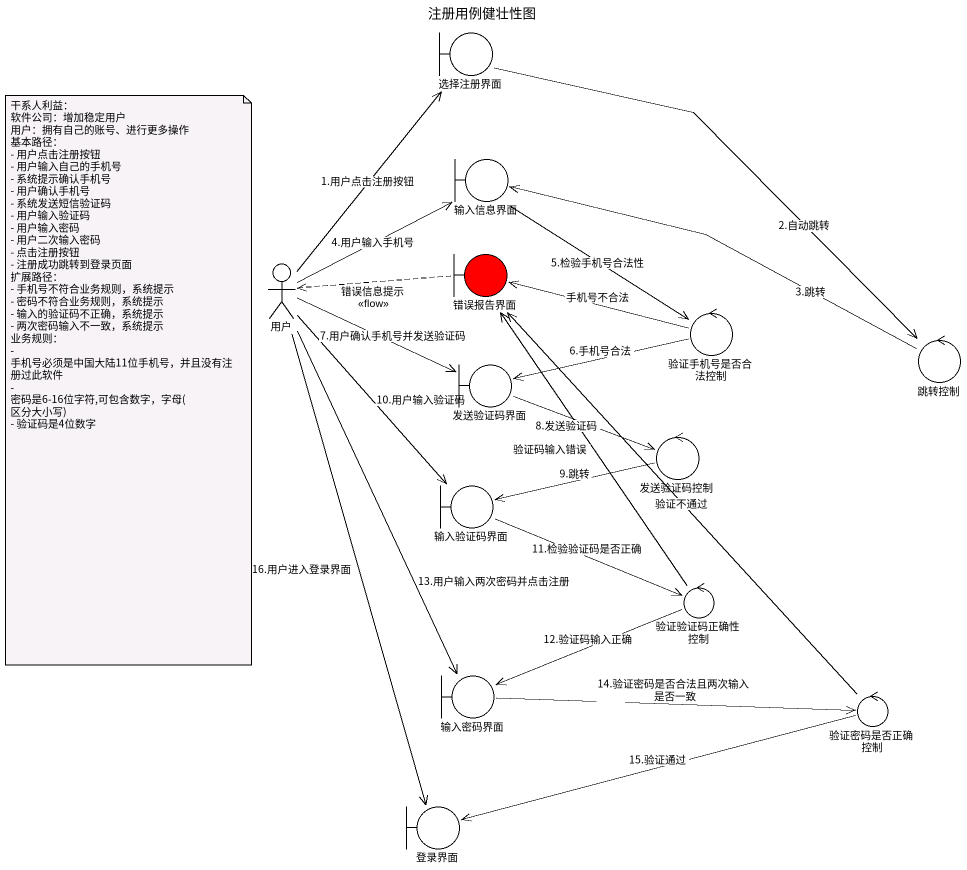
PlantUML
@startuml
title 注册用例健壮性图
boundary 选择注册界面
boundary 输入信息界面
actor 用户
boundary 错误报告界面 #FF0000
control 验证手机号是否合法控制
control 跳转控制
boundary 发送验证码界面
control 发送验证码控制
boundary 输入验证码界面
control 验证验证码正确性控制
boundary 输入密码界面
control 验证密码是否正确控制
boundary 登录界面
选择注册界面 --> 跳转控制 : 2.自动跳转
输入信息界面 --> 验证手机号是否合法控制 : 5.检验手机号合法性
用户 -up-> 选择注册界面 : 1.用户点击注册按钮
用户 -right-> 输入信息界面 : 4.用户输入手机号
用户 -right-> 发送验证码界面 : 7.用户确认手机号并发送验证码
用户 --> 输入验证码界面 : 10.用户输入验证码
用户 --> 输入密码界面 : 13.用户输入两次密码并点击注册
用户 --> 登录界面 : 16.用户进入登录界面
错误报告界面 .left.> 用户 : 错误信息提示\n<<flow>>
验证手机号是否合法控制 -left-> 错误报告界面 : 手机号不合法
验证手机号是否合法控制 -left-> 发送验证码界面 : 6.手机号合法
跳转控制 -left-> 输入信息界面 : 3.跳转
发送验证码界面 -right-> 发送验证码控制 : 8.发送验证码
发送验证码控制 -left-> 输入验证码界面 : 9.跳转
输入验证码界面 -right-> 验证验证码正确性控制 : 11.检验验证码是否正确
验证验证码正确性控制 -up-> 错误报告界面 : 验证码输入错误
验证验证码正确性控制 -left-> 输入密码界面 : 12.验证码输入正确
输入密码界面 -right-> 验证密码是否正确控制 : 14.验证密码是否合法且两次输入是否一致
验证密码是否正确控制 -up-> 错误报告界面 : 验证不通过
验证密码是否正确控制 -left-> 登录界面 : 15.验证通过
note as N1
  干系人利益：
  软件公司：增加稳定用户
  用户：拥有自己的账号、进行更多操作
  基本路径：
  - 用户点击注册按钮
  - 用户输入自己的手机号
  - 系统提示确认手机号
  - 用户确认手机号
  - 系统发送短信验证码
  - 用户输入验证码
  - 用户输入密码
  - 用户二次输入密码
  - 点击注册按钮
  - 注册成功跳转到登录页面
  扩展路径：
  - 手机号不符合业务规则，系统提示
  - 密码不符合业务规则，系统提示
  - 输入的验证码不正确，系统提示
  - 两次密码输入不一致，系统提示
  业务规则：
  - 手机号必须是中国大陆11位手机号，并且没有注册过此软件
  - 密码是6-16位字符,可包含数字，字母(区分大小写)
  - 验证码是4位数字
end note
@enduml
